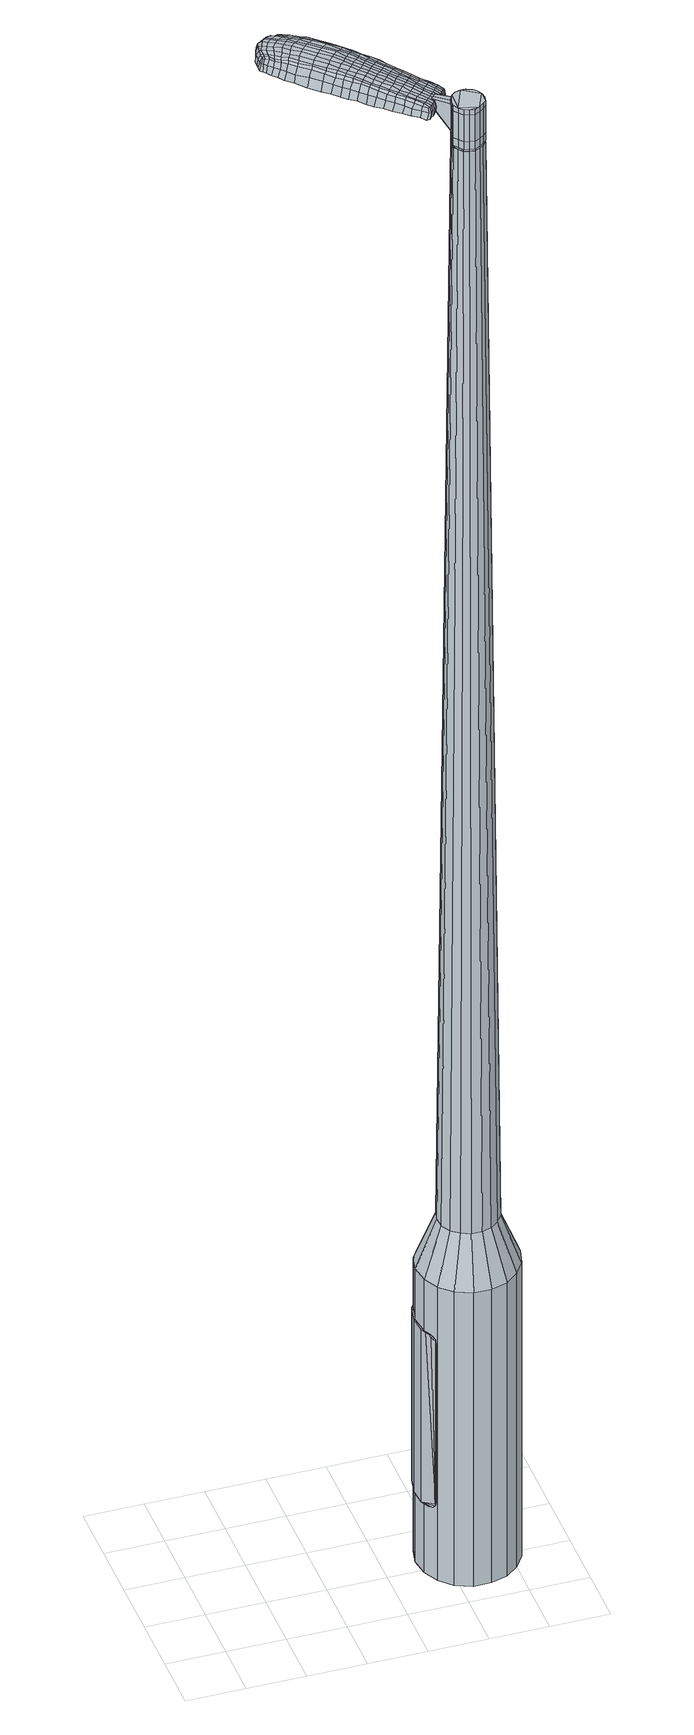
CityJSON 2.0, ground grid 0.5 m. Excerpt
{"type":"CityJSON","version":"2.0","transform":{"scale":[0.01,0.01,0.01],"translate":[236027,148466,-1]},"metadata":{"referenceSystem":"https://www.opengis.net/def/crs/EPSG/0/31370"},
"CityObjects":{
"object1":{"type":"GenericCityObject","attributes":{"cluster":165,"mean_distance_to_centroid":0.152,"new_centroid_x":236029.22,"new_centroid_y":148466.6,"mean_distance_to_camera":7.01,"H1":9.04,"H2":-6.42,"Z_final":111.4,"cluster2":-1,"proj_x":236034.6,"proj_y":148460.77,"id_line":62739,"bearing_l":47.26,"distance":7.93,"orientation":"left","G_obj":137.26},"geometry":[{"type":"MultiSurface","lod":"2","boundaries":[[[0,1,2,3]],[[1,4,5,2]],[[4,6,7,5]],[[6,8,9,7]],[[8,10,11,9]],[[10,12,13,11]],[[12,14,15,13]],[[14,16,17,15]],[[16,18,19,17]],[[18,20,21,19]],[[20,22,23,21]],[[22,24,25,23]],[[24,26,27,25]],[[26,28,29,27]],[[28,30,31,29]],[[30,32,33,31]],[[32,34,35,33]],[[34,0,3,35]],[[36,37,38,39]],[[38,40,41,42]],[[41,43,42]],[[42,44,45,46]],[[45,47,46]],[[46,48,49,50]],[[49,51,50]],[[42,46,50,38]],[[50,52,39,38]],[[53,36,39]],[[2,5,7,35]],[[7,9,11,15]],[[11,13,15]],[[15,17,19,23]],[[19,21,23]],[[23,25,27,31]],[[27,29,31]],[[15,23,31,7]],[[31,33,35,7]],[[3,2,35]],[[1,0,54,55]],[[0,34,56,54]],[[34,32,57,56]],[[32,30,58,57]],[[30,28,59,58]],[[28,26,60,59]],[[26,24,61,60]],[[24,22,62,61]],[[22,20,63,62]],[[20,18,64,63]],[[18,16,65,64]],[[16,14,66,65]],[[14,12,67,66]],[[12,10,68,67]],[[10,8,69,68]],[[8,6,70,69]],[[6,4,71,70]],[[4,1,55,71]],[[55,54,72,73]],[[54,56,74,72]],[[56,57,75,74]],[[57,58,76,75]],[[58,59,77,76]],[[59,60,78,77]],[[60,61,79,78]],[[61,62,80,79]],[[62,63,81,80]],[[63,64,82,81]],[[64,65,83,82]],[[65,66,84,83]],[[66,67,85,84]],[[67,68,86,85]],[[68,69,87,86]],[[69,70,88,87]],[[70,71,89,88]],[[71,55,73,89]],[[90,91,92,93]],[[74,94,91,90]],[[75,95,94,74]],[[96,97,95,75]],[[77,98,97,96]],[[99,100,98,77]],[[79,101,100,99]],[[102,103,101,79]],[[81,104,103,102]],[[82,105,104,81]],[[106,107,105,82]],[[108,109,107,106]],[[85,110,109,108]],[[111,112,110,85]],[[113,114,112,111]],[[115,116,114,113]],[[117,118,116,115]],[[93,92,118,117]],[[119,120,121,122]],[[123,119,122,124]],[[125,123,124,126]],[[127,125,126,128]],[[129,127,128,130]],[[131,129,130,132]],[[133,131,132,134]],[[135,133,134,136]],[[137,135,136,138]],[[139,137,138,140]],[[141,139,140,142]],[[143,141,142,144]],[[145,143,144,146]],[[147,145,146,148]],[[149,147,148,150]],[[151,149,150,152]],[[73,72,90,93]],[[72,74,90]],[[76,96,75]],[[76,77,96]],[[78,99,77]],[[78,79,99]],[[80,102,79]],[[80,81,102]],[[83,106,82]],[[83,84,108,106]],[[84,85,108]],[[86,111,85]],[[86,87,113,111]],[[87,88,115,113]],[[88,89,117,115]],[[89,73,93,117]],[[153,154,92,91]],[[154,155,118,92]],[[155,156,116,118]],[[156,157,114,116]],[[157,158,112,114]],[[158,110,112]],[[159,109,110]],[[159,160,107,109]],[[160,105,107]],[[161,103,104]],[[161,101,103]],[[162,100,101]],[[162,98,100]],[[163,97,98]],[[163,95,97]],[[153,91,94]],[[39,52,151,164]],[[154,153,165,152]],[[53,39,164,120]],[[153,94,121,165]],[[36,53,120,119]],[[94,95,122,121]],[[37,36,119,123]],[[95,163,124,122]],[[38,37,123,125]],[[163,98,126,124]],[[40,38,125,127]],[[98,162,128,126]],[[41,40,127,129]],[[162,101,130,128]],[[43,41,129,131]],[[101,161,132,130]],[[42,43,131,133]],[[161,104,134,132]],[[44,42,133,135]],[[104,105,136,134]],[[45,44,135,137]],[[105,160,138,136]],[[47,45,137,139]],[[160,159,140,138]],[[46,47,139,141]],[[159,110,142,140]],[[48,46,141,143]],[[110,158,144,142]],[[49,48,143,145]],[[158,157,146,144]],[[51,49,145,147]],[[157,156,148,146]],[[50,51,147,149]],[[156,155,150,148]],[[52,50,149,151]],[[155,154,152,150]],[[151,152,166,167]],[[152,165,168,166]],[[165,121,169,168]],[[121,120,170,169]],[[120,164,171,170]],[[164,151,167,171]],[[172,173,174,175]],[[176,172,175,177]],[[172,176,178,179]],[[173,172,179,180]],[[181,182,183,184]],[[185,181,184,186]],[[181,185,187,188]],[[182,181,188,189]],[[190,191,192,193]],[[194,190,193,195]],[[190,194,196,197]],[[191,190,197,198]],[[199,200,201,202]],[[203,199,202,204]],[[199,203,205,206]],[[200,199,206,207]],[[208,209,210,211]],[[212,208,211,213]],[[208,212,214,215]],[[209,208,215,216]],[[217,218,219,220]],[[221,217,220,222]],[[217,221,223,224]],[[218,217,224,225]],[[226,227,228,229]],[[218,226,229,219]],[[226,218,225,230]],[[227,226,230,231]],[[232,233,234,235]],[[227,232,235,228]],[[232,227,231,236]],[[233,232,236,237]],[[238,176,177,239]],[[233,238,239,234]],[[238,233,237,240]],[[176,238,240,178]],[[241,242,243,244]],[[245,241,244,246]],[[241,245,247,248]],[[242,241,248,249]],[[250,251,252,253]],[[242,250,253,243]],[[250,242,249,254]],[[251,250,254,255]],[[256,257,258,259]],[[251,256,259,252]],[[256,251,255,260]],[[257,256,260,261]],[[262,263,264,265]],[[257,262,265,258]],[[262,257,261,266]],[[263,262,266,267]],[[268,173,180,269]],[[263,268,269,264]],[[268,263,267,270]],[[173,268,270,174]],[[271,272,273,274]],[[275,271,274,276]],[[271,275,277,278]],[[272,271,278,279]],[[280,281,282,283]],[[272,280,283,273]],[[280,272,279,284]],[[281,280,284,285]],[[286,287,288,289]],[[281,286,289,282]],[[286,281,285,290]],[[287,286,290,291]],[[292,185,186,293]],[[287,292,293,288]],[[292,287,291,294]],[[185,292,294,187]],[[295,296,297,298]],[[299,295,298,300]],[[295,299,301,302]],[[296,295,302,303]],[[304,305,306,307]],[[296,304,307,297]],[[304,296,303,308]],[[305,304,308,309]],[[310,311,312,313]],[[305,310,313,306]],[[310,305,309,314]],[[311,310,314,315]],[[316,317,318,319]],[[311,316,319,312]],[[316,311,315,320]],[[317,316,320,321]],[[322,182,189,323]],[[317,322,323,318]],[[322,317,321,324]],[[182,322,324,183]],[[325,211,210,326]],[[327,325,326,328]],[[325,327,329,330]],[[211,325,330,213]],[[331,327,328,332]],[[333,331,332,334]],[[331,333,335,336]],[[327,331,336,329]],[[337,333,334,338]],[[339,337,338,340]],[[337,339,341,342]],[[333,337,342,335]],[[343,339,340,344]],[[345,343,344,346]],[[343,345,347,348]],[[339,343,348,341]],[[349,345,346,350]],[[200,349,350,201]],[[349,200,207,351]],[[345,349,351,347]],[[352,353,198,197]],[[354,352,197,196]],[[352,354,355,356]],[[353,352,356,357]],[[358,359,357,356]],[[360,358,356,355]],[[358,360,361,362]],[[359,358,362,363]],[[364,365,363,362]],[[366,364,362,361]],[[364,366,367,368]],[[365,364,368,369]],[[370,371,369,368]],[[372,370,368,367]],[[370,372,205,203]],[[371,370,203,204]],[[373,374,375,376]],[[275,373,376,277]],[[373,275,276,377]],[[374,373,377,378]],[[379,194,195,380]],[[374,379,380,375]],[[379,374,378,381]],[[194,379,381,196]],[[382,383,384,385]],[[221,382,385,223]],[[382,221,222,386]],[[383,382,386,387]],[[388,389,390,391]],[[383,388,391,384]],[[388,383,387,392]],[[389,388,392,393]],[[394,191,198,395]],[[389,394,395,390]],[[394,389,393,396]],[[191,394,396,192]],[[397,398,399,400]],[[179,397,400,180]],[[397,179,178,401]],[[398,397,401,402]],[[403,404,405,406]],[[398,403,406,399]],[[403,398,402,407]],[[404,403,407,408]],[[409,202,201,410]],[[404,409,410,405]],[[409,404,408,411]],[[202,409,411,204]],[[412,413,414,415]],[[184,412,415,186]],[[412,184,183,416]],[[413,412,416,417]],[[418,206,205,419]],[[413,418,419,414]],[[418,413,417,420]],[[206,418,420,207]],[[421,422,423,424]],[[299,421,424,301]],[[421,299,300,425]],[[422,421,425,426]],[[427,212,213,428]],[[422,427,428,423]],[[427,422,426,429]],[[212,427,429,214]],[[430,431,432,433]],[[245,430,433,247]],[[430,245,246,434]],[[431,430,434,435]],[[436,437,438,439]],[[431,436,439,432]],[[436,431,435,440]],[[437,436,440,441]],[[442,209,216,443]],[[437,442,443,438]],[[442,437,441,444]],[[209,442,444,210]],[[445,446,435,434]],[[244,445,434,246]],[[445,244,243,447]],[[446,445,447,448]],[[449,450,441,440]],[[446,449,440,435]],[[449,446,448,451]],[[450,449,451,452]],[[453,326,210,444]],[[450,453,444,441]],[[453,450,452,454]],[[326,453,454,328]],[[455,456,457,458]],[[302,455,458,303]],[[455,302,301,424]],[[456,455,424,423]],[[459,330,329,460]],[[456,459,460,457]],[[459,456,423,428]],[[330,459,428,213]],[[461,462,448,447]],[[253,461,447,243]],[[461,253,252,463]],[[462,461,463,464]],[[465,466,452,451]],[[462,465,451,448]],[[465,462,464,467]],[[466,465,467,468]],[[469,332,328,454]],[[466,469,454,452]],[[469,466,468,470]],[[332,469,470,334]],[[471,472,473,474]],[[308,471,474,309]],[[471,308,303,458]],[[472,471,458,457]],[[475,336,335,476]],[[472,475,476,473]],[[475,472,457,460]],[[336,475,460,329]],[[477,478,464,463]],[[259,477,463,252]],[[477,259,258,479]],[[478,477,479,480]],[[481,482,468,467]],[[478,481,467,464]],[[481,478,480,483]],[[482,481,483,484]],[[485,338,334,470]],[[482,485,470,468]],[[485,482,484,486]],[[338,485,486,340]],[[487,488,489,490]],[[314,487,490,315]],[[487,314,309,474]],[[488,487,474,473]],[[491,342,341,492]],[[488,491,492,489]],[[491,488,473,476]],[[342,491,476,335]],[[493,494,480,479]],[[265,493,479,258]],[[493,265,264,495]],[[494,493,495,496]],[[497,498,484,483]],[[494,497,483,480]],[[497,494,496,499]],[[498,497,499,500]],[[501,344,340,486]],[[498,501,486,484]],[[501,498,500,502]],[[344,501,502,346]],[[503,504,505,506]],[[320,503,506,321]],[[503,320,315,490]],[[504,503,490,489]],[[507,348,347,508]],[[504,507,508,505]],[[507,504,489,492]],[[348,507,492,341]],[[509,510,496,495]],[[269,509,495,264]],[[509,269,180,400]],[[510,509,400,399]],[[511,512,500,499]],[[510,511,499,496]],[[511,510,399,406]],[[512,511,406,405]],[[513,350,346,502]],[[512,513,502,500]],[[513,512,405,410]],[[350,513,410,201]],[[514,515,417,416]],[[324,514,416,183]],[[514,324,321,506]],[[515,514,506,505]],[[516,351,207,420]],[[515,516,420,417]],[[516,515,505,508]],[[351,516,508,347]],[[517,518,378,377]],[[274,517,377,276]],[[517,274,273,519]],[[518,517,519,520]],[[521,354,196,381]],[[518,521,381,378]],[[521,518,520,522]],[[354,521,522,355]],[[523,524,525,526]],[[224,523,526,225]],[[523,224,223,385]],[[524,523,385,384]],[[527,528,529,530]],[[524,527,530,525]],[[527,524,384,391]],[[528,527,391,390]],[[531,353,357,532]],[[528,531,532,529]],[[531,528,390,395]],[[353,531,395,198]],[[533,534,520,519]],[[283,533,519,273]],[[533,283,282,535]],[[534,533,535,536]],[[537,360,355,522]],[[534,537,522,520]],[[537,534,536,538]],[[360,537,538,361]],[[539,540,541,542]],[[230,539,542,231]],[[539,230,225,526]],[[540,539,526,525]],[[543,544,545,546]],[[540,543,546,541]],[[543,540,525,530]],[[544,543,530,529]],[[547,359,363,548]],[[544,547,548,545]],[[547,544,529,532]],[[359,547,532,357]],[[549,550,536,535]],[[289,549,535,282]],[[549,289,288,551]],[[550,549,551,552]],[[553,366,361,538]],[[550,553,538,536]],[[553,550,552,554]],[[366,553,554,367]],[[555,556,557,558]],[[236,555,558,237]],[[555,236,231,542]],[[556,555,542,541]],[[559,560,561,562]],[[556,559,562,557]],[[559,556,541,546]],[[560,559,546,545]],[[563,365,369,564]],[[560,563,564,561]],[[563,560,545,548]],[[365,563,548,363]],[[565,566,552,551]],[[293,565,551,288]],[[565,293,186,415]],[[566,565,415,414]],[[567,372,367,554]],[[566,567,554,552]],[[567,566,414,419]],[[372,567,419,205]],[[568,569,402,401]],[[240,568,401,178]],[[568,240,237,558]],[[569,568,558,557]],[[570,571,408,407]],[[569,570,407,402]],[[570,569,557,562]],[[571,570,562,561]],[[572,371,204,411]],[[571,572,411,408]],[[572,571,561,564]],[[371,572,564,369]],[[573,574,575,576]],[[576,575,577,578]],[[579,577,575,580]],[[580,575,574,581]],[[582,583,584,585]],[[585,584,586,587]],[[588,586,584,589]],[[589,584,583,590]],[[591,592,593,594]],[[594,593,595,596]],[[597,595,593,598]],[[598,593,592,599]],[[600,601,602,603]],[[603,602,604,605]],[[606,604,602,607]],[[607,602,601,608]],[[609,610,611,612]],[[612,611,613,614]],[[615,613,611,616]],[[616,611,610,617]],[[618,619,620,621]],[[621,620,622,623]],[[624,622,620,625]],[[625,620,619,626]],[[627,628,629,630]],[[630,629,619,618]],[[626,619,629,631]],[[631,629,628,632]],[[633,634,635,636]],[[636,635,628,627]],[[632,628,635,637]],[[637,635,634,638]],[[578,577,639,640]],[[640,639,634,633]],[[638,634,639,641]],[[641,639,577,579]],[[642,643,644,645]],[[645,644,646,647]],[[648,646,644,649]],[[649,644,643,650]],[[651,652,653,654]],[[654,653,643,642]],[[650,643,653,655]],[[655,653,652,656]],[[657,658,659,660]],[[660,659,652,651]],[[656,652,659,661]],[[661,659,658,662]],[[663,664,665,666]],[[666,665,658,657]],[[662,658,665,667]],[[667,665,664,668]],[[581,574,669,670]],[[670,669,664,663]],[[668,664,669,671]],[[671,669,574,573]],[[672,673,674,675]],[[675,674,676,677]],[[678,676,674,679]],[[679,674,673,680]],[[681,682,683,684]],[[684,683,673,672]],[[680,673,683,685]],[[685,683,682,686]],[[687,688,689,690]],[[690,689,682,681]],[[686,682,689,691]],[[691,689,688,692]],[[587,586,693,694]],[[694,693,688,687]],[[692,688,693,695]],[[695,693,586,588]],[[696,697,698,699]],[[699,698,700,701]],[[702,700,698,703]],[[703,698,697,704]],[[705,706,707,708]],[[708,707,697,696]],[[704,697,707,709]],[[709,707,706,710]],[[711,712,713,714]],[[714,713,706,705]],[[710,706,713,715]],[[715,713,712,716]],[[717,718,719,720]],[[720,719,712,711]],[[716,712,719,721]],[[721,719,718,722]],[[590,583,723,724]],[[724,723,718,717]],[[722,718,723,725]],[[725,723,583,582]],[[609,612,726,727]],[[727,726,728,729]],[[730,728,726,731]],[[731,726,612,614]],[[729,728,732,733]],[[733,732,734,735]],[[736,734,732,737]],[[737,732,728,730]],[[735,734,738,739]],[[739,738,740,741]],[[742,740,738,743]],[[743,738,734,736]],[[741,740,744,745]],[[745,744,746,747]],[[748,746,744,749]],[[749,744,740,742]],[[747,746,750,751]],[[751,750,601,600]],[[608,601,750,752]],[[752,750,746,748]],[[599,753,754,598]],[[598,754,755,597]],[[756,755,754,757]],[[757,754,753,758]],[[758,759,760,757]],[[757,760,761,756]],[[762,761,760,763]],[[763,760,759,764]],[[764,765,766,763]],[[763,766,767,762]],[[768,767,766,769]],[[769,766,765,770]],[[770,771,772,769]],[[769,772,773,768]],[[606,773,772,604]],[[604,772,771,605]],[[774,775,776,777]],[[777,776,676,678]],[[677,676,776,778]],[[778,776,775,779]],[[596,595,780,781]],[[781,780,775,774]],[[779,775,780,782]],[[782,780,595,597]],[[783,784,785,786]],[[786,785,622,624]],[[623,622,785,787]],[[787,785,784,788]],[[789,790,791,792]],[[792,791,784,783]],[[788,784,791,793]],[[793,791,790,794]],[[599,592,795,796]],[[796,795,790,789]],[[794,790,795,797]],[[797,795,592,591]],[[798,799,800,801]],[[801,800,580,581]],[[579,580,800,802]],[[802,800,799,803]],[[804,805,806,807]],[[807,806,799,798]],[[803,799,806,808]],[[808,806,805,809]],[[600,603,810,811]],[[811,810,805,804]],[[809,805,810,812]],[[812,810,603,605]],[[813,814,815,816]],[[816,815,585,587]],[[582,585,815,817]],[[817,815,814,818]],[[606,607,819,820]],[[820,819,814,813]],[[818,814,819,821]],[[821,819,607,608]],[[822,823,824,825]],[[825,824,700,702]],[[701,700,824,826]],[[826,824,823,827]],[[614,613,828,829]],[[829,828,823,822]],[[827,823,828,830]],[[830,828,613,615]],[[831,832,833,834]],[[834,833,646,648]],[[647,646,833,835]],[[835,833,832,836]],[[837,838,839,840]],[[840,839,832,831]],[[836,832,839,841]],[[841,839,838,842]],[[617,610,843,844]],[[844,843,838,837]],[[842,838,843,845]],[[845,843,610,609]],[[836,846,847,835]],[[835,847,645,647]],[[642,645,847,848]],[[848,847,846,849]],[[842,850,851,841]],[[841,851,846,836]],[[849,846,851,852]],[[852,851,850,853]],[[609,727,854,845]],[[845,854,850,842]],[[853,850,854,855]],[[855,854,727,729]],[[856,857,858,859]],[[859,858,703,704]],[[702,703,858,825]],[[825,858,857,822]],[[730,731,860,861]],[[861,860,857,856]],[[822,857,860,829]],[[829,860,731,614]],[[849,862,863,848]],[[848,863,654,642]],[[651,654,863,864]],[[864,863,862,865]],[[853,866,867,852]],[[852,867,862,849]],[[865,862,867,868]],[[868,867,866,869]],[[729,733,870,855]],[[855,870,866,853]],[[869,866,870,871]],[[871,870,733,735]],[[872,873,874,875]],[[875,874,709,710]],[[704,709,874,859]],[[859,874,873,856]],[[736,737,876,877]],[[877,876,873,872]],[[856,873,876,861]],[[861,876,737,730]],[[865,878,879,864]],[[864,879,660,651]],[[657,660,879,880]],[[880,879,878,881]],[[869,882,883,868]],[[868,883,878,865]],[[881,878,883,884]],[[884,883,882,885]],[[735,739,886,871]],[[871,886,882,869]],[[885,882,886,887]],[[887,886,739,741]],[[888,889,890,891]],[[891,890,715,716]],[[710,715,890,875]],[[875,890,889,872]],[[742,743,892,893]],[[893,892,889,888]],[[872,889,892,877]],[[877,892,743,736]],[[881,894,895,880]],[[880,895,666,657]],[[663,666,895,896]],[[896,895,894,897]],[[885,898,899,884]],[[884,899,894,881]],[[897,894,899,900]],[[900,899,898,901]],[[741,745,902,887]],[[887,902,898,885]],[[901,898,902,903]],[[903,902,745,747]],[[904,905,906,907]],[[907,906,721,722]],[[716,721,906,891]],[[891,906,905,888]],[[748,749,908,909]],[[909,908,905,904]],[[888,905,908,893]],[[893,908,749,742]],[[897,910,911,896]],[[896,911,670,663]],[[581,670,911,801]],[[801,911,910,798]],[[901,912,913,900]],[[900,913,910,897]],[[798,910,913,807]],[[807,913,912,804]],[[747,751,914,903]],[[903,914,912,901]],[[804,912,914,811]],[[811,914,751,600]],[[818,915,916,817]],[[817,916,725,582]],[[722,725,916,907]],[[907,916,915,904]],[[608,752,917,821]],[[821,917,915,818]],[[904,915,917,909]],[[909,917,752,748]],[[779,918,919,778]],[[778,919,675,677]],[[672,675,919,920]],[[920,919,918,921]],[[597,755,922,782]],[[782,922,918,779]],[[921,918,922,923]],[[923,922,755,756]],[[924,925,926,927]],[[927,926,625,626]],[[624,625,926,786]],[[786,926,925,783]],[[928,929,930,931]],[[931,930,925,924]],[[783,925,930,792]],[[792,930,929,789]],[[758,753,932,933]],[[933,932,929,928]],[[789,929,932,796]],[[796,932,753,599]],[[921,934,935,920]],[[920,935,684,672]],[[681,684,935,936]],[[936,935,934,937]],[[756,761,938,923]],[[923,938,934,921]],[[937,934,938,939]],[[939,938,761,762]],[[940,941,942,943]],[[943,942,631,632]],[[626,631,942,927]],[[927,942,941,924]],[[944,945,946,947]],[[947,946,941,940]],[[924,941,946,931]],[[931,946,945,928]],[[764,759,948,949]],[[949,948,945,944]],[[928,945,948,933]],[[933,948,759,758]],[[937,950,951,936]],[[936,951,690,681]],[[687,690,951,952]],[[952,951,950,953]],[[762,767,954,939]],[[939,954,950,937]],[[953,950,954,955]],[[955,954,767,768]],[[956,957,958,959]],[[959,958,637,638]],[[632,637,958,943]],[[943,958,957,940]],[[960,961,962,963]],[[963,962,957,956]],[[940,957,962,947]],[[947,962,961,944]],[[770,765,964,965]],[[965,964,961,960]],[[944,961,964,949]],[[949,964,765,764]],[[953,966,967,952]],[[952,967,694,687]],[[587,694,967,816]],[[816,967,966,813]],[[768,773,968,955]],[[955,968,966,953]],[[813,966,968,820]],[[820,968,773,606]],[[803,969,970,802]],[[802,970,641,579]],[[638,641,970,959]],[[959,970,969,956]],[[809,971,972,808]],[[808,972,969,803]],[[956,969,972,963]],[[963,972,971,960]],[[605,771,973,812]],[[812,973,971,809]],[[960,971,973,965]],[[965,973,771,770]],[[573,576,175,174]],[[576,578,177,175]],[[588,589,188,187]],[[589,590,189,188]],[[591,594,193,192]],[[594,596,195,193]],[[615,616,215,214]],[[616,617,216,215]],[[618,621,220,219]],[[621,623,222,220]],[[627,630,229,228]],[[630,618,219,229]],[[633,636,235,234]],[[636,627,228,235]],[[578,640,239,177]],[[640,633,234,239]],[[648,649,248,247]],[[649,650,249,248]],[[650,655,254,249]],[[655,656,255,254]],[[656,661,260,255]],[[661,662,261,260]],[[662,667,266,261]],[[667,668,267,266]],[[668,671,270,267]],[[671,573,174,270]],[[678,679,278,277]],[[679,680,279,278]],[[680,685,284,279]],[[685,686,285,284]],[[686,691,290,285]],[[691,692,291,290]],[[692,695,294,291]],[[695,588,187,294]],[[696,699,298,297]],[[699,701,300,298]],[[705,708,307,306]],[[708,696,297,307]],[[711,714,313,312]],[[714,705,306,313]],[[717,720,319,318]],[[720,711,312,319]],[[590,724,323,189]],[[724,717,318,323]],[[774,777,376,375]],[[777,678,277,376]],[[596,781,380,195]],[[781,774,375,380]],[[623,787,386,222]],[[787,788,387,386]],[[788,793,392,387]],[[793,794,393,392]],[[794,797,396,393]],[[797,591,192,396]],[[701,826,425,300]],[[826,827,426,425]],[[827,830,429,426]],[[830,615,214,429]],[[831,834,433,432]],[[834,648,247,433]],[[837,840,439,438]],[[840,831,432,439]],[[617,844,443,216]],[[844,837,438,443]],[[974,975,976,977]],[[978,979,977,976]],[[980,981,982,983]],[[984,985,986,987]],[[975,988,989,976]],[[990,978,976,989]],[[991,980,983,992]],[[993,994,985,984]],[[988,995,996,989]],[[996,997,990,989]],[[998,991,992,999]],[[1000,994,993,1001]],[[995,1002,1003,996]],[[1003,1004,997,996]],[[1005,998,999,1006]],[[1007,1000,1001,1008]],[[1009,1010,1011,1012]],[[1013,1014,1010,1009]],[[1013,1015,1016,1014]],[[1015,1017,1018,1016]],[[1019,1020,1021,1022]],[[1023,1024,1020,1019]],[[1025,1026,1024,1023]],[[1027,1028,1026,1025]],[[1022,1011,1010,1019]],[[1019,1010,1014,1023]],[[1014,1016,1025,1023]],[[1016,1018,1027,1025]],[[983,982,979,978]],[[992,983,978,990]],[[997,999,992,990]],[[1004,1006,999,997]],[[984,987,981,980]],[[993,984,980,991]],[[1001,993,991,998]],[[1008,1001,998,1005]],[[985,1009,1012,986]],[[994,1013,1009,985]],[[1015,1013,994,1000]],[[1017,1015,1000,1007]],[[1029,1030,1031,1032]],[[1031,1033,1034,1035]],[[1031,1035,1036,1037]],[[1031,1037,1032]],[[1038,1029,1032,1039]],[[1040,1039,1032,1041]],[[1042,1041,1032]],[[1043,1031,1030,1044]],[[1045,1043,1044,1046]],[[1047,1045,1046,1048]],[[1049,1047,1048,1050]],[[1051,1049,1050,1052]],[[1052,1053,1054,1055]],[[1052,1055,1056,1057]],[[1052,1057,1058,1059]],[[1058,1060,1061,1062]],[[1058,1062,1063,1064]],[[1058,1064,1059]],[[1052,1059,1051]],[[1065,1066,1030,1029]],[[1067,1068,1033,1031]],[[1069,1070,1042,1032]],[[1066,1071,1044,1030]],[[1072,1067,1031,1043]],[[1071,1073,1046,1044]],[[1074,1072,1043,1045]],[[1073,1075,1048,1046]],[[1076,1074,1045,1047]],[[1075,1077,1050,1048]],[[1078,1076,1047,1049]],[[1077,1079,1052,1050]],[[1080,1078,1049,1051]],[[1079,1081,1053,1052]],[[1082,1083,1060,1058]],[[1084,1080,1051,1059]],[[1054,1053,1081,1085]],[[1055,1054,1085,1086]],[[1056,1055,1086,1087]],[[1057,1056,1087,1088]],[[1058,1057,1088,1082]],[[1089,1065,1029,1038]],[[1090,1089,1038,1039]],[[1091,1090,1039,1040]],[[1092,1091,1040,1041]],[[1070,1092,1041,1042]],[[1034,1033,1068,1093]],[[1061,1060,1083,1094]],[[1035,1034,1093,1095]],[[1036,1035,1095,1096]],[[1037,1036,1096,1097]],[[1032,1037,1097,1069]],[[1062,1061,1094,1098]],[[1063,1062,1098,1099]],[[1064,1063,1099,1100]],[[1059,1064,1100,1084]]]}]}
},
"vertices":[
[188,88,384],[200,97,384],[200,97,96],[188,88,96],[214,102,384],[214,102,96],[229,101,384],[229,101,96],[242,95,384],[242,95,96],[253,85,384],[253,85,96],[260,72,384],[260,72,96],[262,58,384],[262,58,96],[258,43,384],[258,43,96],[250,31,384],[250,31,96],[239,22,384],[239,22,96],[225,18,384],[225,18,96],[210,18,384],[210,18,96],[196,24,384],[196,24,96],[186,34,384],[186,34,96],[179,47,384],[179,47,96],[177,62,384],[177,62,96],[180,76,384],[180,76,96],[206,60,1524],[206,56,1524],[209,52,1524],[209,69,1524],[212,48,1524],[216,47,1524],[225,48,1524],[221,46,1524],[229,51,1524],[232,54,1524],[232,64,1524],[233,59,1524],[230,68,1524],[227,71,1524],[218,73,1524],[222,73,1524],[213,72,1524],[207,65,1524],[201,77,429],[208,82,429],[196,69,429],[194,61,429],[195,52,429],[199,44,429],[206,39,429],[214,35,429],[223,35,429],[231,37,429],[238,43,429],[243,50,429],[244,58,429],[243,67,429],[239,75,429],[233,81,429],[225,84,429],[216,85,429],[209,69,1483],[213,72,1483],[207,65,1483],[206,60,1483],[206,56,1483],[209,52,1483],[212,48,1483],[216,47,1483],[221,46,1483],[225,48,1483],[229,51,1483],[232,54,1483],[233,59,1483],[232,64,1483],[230,68,1483],[227,71,1483],[222,73,1483],[218,73,1483],[210,68,1483],[210,68,1485],[213,71,1485],[213,71,1483],[207,65,1485],[206,60,1485],[207,56,1483],[207,56,1485],[209,52,1485],[212,49,1483],[212,49,1485],[216,47,1485],[221,47,1483],[221,47,1485],[225,48,1485],[229,51,1485],[231,55,1483],[231,55,1485],[232,59,1483],[232,59,1485],[232,64,1485],[230,67,1483],[230,67,1485],[226,71,1483],[226,71,1485],[222,72,1483],[222,72,1485],[218,72,1483],[218,72,1485],[206,60,1519],[207,65,1519],[207,65,1493],[206,60,1493],[206,56,1519],[206,56,1493],[209,52,1519],[209,52,1493],[212,48,1519],[212,48,1493],[216,47,1519],[216,47,1493],[221,46,1519],[221,46,1493],[225,48,1519],[225,48,1493],[229,51,1519],[229,51,1493],[232,54,1519],[232,54,1493],[233,59,1519],[233,59,1493],[232,64,1519],[232,64,1493],[230,68,1519],[230,68,1493],[227,71,1519],[227,71,1493],[222,73,1519],[222,73,1493],[218,73,1519],[218,73,1493],[213,72,1519],[213,72,1493],[209,69,1485],[213,72,1485],[218,73,1485],[222,73,1485],[227,71,1485],[230,68,1485],[233,59,1485],[232,54,1485],[221,46,1485],[212,48,1485],[206,56,1485],[209,69,1519],[209,69,1493],[198,84,1513],[198,84,1518],[196,81,1513],[194,79,1513],[194,79,1518],[196,81,1518],[155,146,1519],[160,141,1518],[160,143,1509],[155,148,1510],[148,152,1519],[149,154,1510],[148,150,1526],[154,144,1525],[159,139,1525],[128,118,1519],[134,113,1518],[135,114,1525],[130,118,1525],[122,124,1519],[123,124,1526],[120,123,1510],[126,118,1510],[132,113,1509],[86,181,1519],[89,183,1519],[88,184,1513],[86,181,1513],[84,177,1519],[84,177,1513],[86,176,1524],[87,180,1524],[90,182,1524],[141,130,1530],[146,125,1529],[148,128,1529],[143,133,1530],[134,137,1531],[136,139,1531],[131,134,1530],[138,128,1530],[144,123,1529],[200,76,1512],[202,78,1512],[201,79,1517],[199,77,1517],[198,74,1512],[197,75,1517],[197,74,1506],[199,76,1506],[201,78,1506],[110,185,1519],[113,183,1519],[113,185,1512],[110,187,1512],[108,186,1518],[108,188,1512],[108,185,1522],[109,184,1523],[112,182,1524],[117,181,1519],[121,177,1519],[121,179,1512],[117,182,1512],[116,179,1524],[121,176,1525],[126,173,1519],[132,168,1519],[132,170,1511],[126,175,1511],[125,172,1526],[131,166,1526],[140,160,1519],[140,162,1510],[140,159,1526],[206,93,1513],[201,98,1513],[200,97,1518],[206,92,1517],[210,89,1512],[208,89,1516],[210,90,1506],[206,94,1507],[201,100,1507],[195,104,1514],[190,109,1515],[190,108,1520],[195,102,1519],[196,105,1507],[190,111,1507],[185,115,1515],[180,120,1516],[180,118,1522],[185,113,1521],[185,117,1508],[180,122,1508],[175,125,1517],[170,131,1517],[169,129,1524],[174,124,1523],[175,127,1508],[170,133,1509],[165,136,1518],[164,134,1524],[165,138,1509],[85,160,1519],[87,157,1519],[89,158,1524],[86,160,1523],[84,162,1518],[85,162,1522],[82,161,1512],[84,159,1512],[86,157,1512],[91,153,1519],[95,149,1519],[96,150,1525],[92,154,1524],[89,153,1512],[93,149,1512],[99,145,1519],[104,139,1519],[106,140,1526],[100,145,1526],[97,145,1511],[103,139,1511],[113,132,1519],[115,132,1526],[111,131,1510],[185,71,1513],[179,76,1513],[178,75,1507],[184,71,1507],[190,68,1512],[188,67,1506],[190,69,1516],[186,71,1517],[181,76,1518],[174,80,1514],[168,85,1515],[166,85,1507],[172,80,1507],[175,81,1519],[169,86,1520],[162,90,1515],[156,95,1516],[154,94,1508],[160,90,1508],[163,90,1521],[158,95,1522],[150,99,1517],[145,104,1517],[143,104,1509],[149,99,1508],[152,100,1523],[147,105,1524],[139,109,1518],[137,108,1509],[141,109,1524],[195,80,1519],[197,82,1519],[190,85,1520],[192,87,1520],[188,83,1520],[193,78,1519],[184,90,1522],[186,92,1522],[179,95,1523],[181,97,1523],[177,93,1523],[182,88,1521],[173,100,1524],[175,103,1524],[168,106,1525],[170,108,1525],[166,103,1525],[171,98,1524],[162,111,1526],[165,113,1526],[157,116,1527],[159,118,1527],[155,113,1527],[160,108,1526],[152,120,1528],[154,123,1528],[149,118,1528],[90,178,1527],[92,180,1527],[88,174,1526],[91,171,1527],[93,174,1528],[96,177,1528],[98,170,1529],[100,173,1529],[95,167,1528],[101,162,1530],[103,165,1530],[106,168,1530],[108,160,1531],[111,163,1531],[106,157,1530],[113,151,1531],[115,154,1531],[118,157,1531],[125,145,1531],[127,148,1531],[122,142,1531],[83,164,1518],[83,167,1519],[82,167,1513],[82,164,1513],[85,163,1523],[84,166,1523],[83,172,1519],[82,172,1513],[85,171,1524],[106,187,1518],[103,188,1518],[104,186,1523],[106,186,1523],[106,189,1513],[103,189,1513],[99,187,1519],[95,187,1519],[96,186,1524],[100,186,1523],[99,188,1513],[95,188,1513],[92,185,1519],[93,184,1524],[91,186,1513],[153,143,1528],[152,142,1528],[157,137,1528],[158,138,1527],[147,149,1528],[146,148,1529],[150,140,1529],[148,138,1530],[153,132,1529],[155,135,1528],[144,146,1529],[141,144,1530],[145,135,1530],[151,130,1529],[139,142,1531],[131,119,1528],[133,121,1529],[126,127,1529],[125,125,1528],[137,115,1527],[138,117,1528],[135,124,1529],[129,130,1530],[141,120,1528],[192,67,1512],[193,69,1512],[193,70,1517],[191,68,1517],[191,67,1506],[192,69,1506],[196,71,1512],[195,72,1517],[195,71,1506],[210,87,1512],[209,85,1512],[209,86,1506],[210,88,1506],[209,87,1517],[208,86,1517],[207,84,1512],[206,82,1512],[205,83,1506],[207,85,1506],[206,84,1517],[205,82,1517],[204,80,1512],[203,81,1506],[203,80,1517],[205,91,1519],[204,89,1519],[200,96,1520],[199,95,1520],[202,88,1519],[201,86,1519],[197,93,1520],[195,91,1520],[199,84,1519],[193,89,1520],[187,72,1519],[189,73,1519],[183,78,1520],[182,77,1520],[191,76,1519],[185,81,1520],[194,101,1521],[193,100,1521],[189,107,1522],[188,105,1522],[192,98,1521],[190,96,1521],[186,104,1522],[185,102,1523],[188,94,1522],[183,99,1523],[176,82,1521],[177,83,1521],[172,88,1522],[170,86,1522],[180,86,1521],[174,90,1522],[184,112,1523],[183,111,1523],[179,117,1524],[178,116,1524],[181,109,1523],[179,107,1524],[176,114,1525],[174,112,1525],[177,105,1524],[172,110,1525],[165,91,1523],[166,93,1523],[160,98,1524],[159,96,1524],[169,95,1524],[163,100,1525],[174,122,1525],[172,121,1525],[169,128,1526],[167,126,1526],[171,119,1526],[169,117,1526],[165,124,1527],[163,122,1527],[167,115,1526],[161,120,1527],[153,101,1525],[155,102,1525],[149,107,1526],[148,105,1526],[157,105,1526],[152,110,1527],[163,133,1527],[162,131,1527],[160,130,1527],[158,127,1528],[156,125,1528],[142,110,1527],[144,112,1527],[146,115,1528],[86,162,1525],[86,165,1525],[89,159,1526],[89,162,1526],[86,169,1526],[89,166,1527],[108,184,1525],[105,185,1525],[108,182,1526],[111,182,1525],[102,184,1525],[99,184,1526],[102,181,1527],[105,182,1526],[95,182,1526],[98,179,1527],[92,155,1526],[93,158,1527],[96,151,1527],[97,153,1528],[94,162,1528],[99,157,1529],[115,179,1526],[113,179,1527],[117,175,1528],[119,175,1527],[110,178,1527],[106,177,1528],[111,172,1529],[115,174,1528],[103,175,1528],[108,170,1530],[101,147,1528],[102,149,1529],[107,141,1528],[108,143,1529],[104,153,1529],[110,147,1530],[124,171,1528],[122,170,1528],[128,165,1529],[130,166,1528],[120,169,1529],[117,167,1530],[123,161,1530],[126,163,1530],[114,165,1530],[120,159,1531],[116,133,1529],[117,135,1529],[119,139,1530],[139,157,1528],[137,156,1529],[135,155,1530],[132,153,1530],[130,150,1531],[158,142,1509],[158,140,1518],[153,145,1518],[153,147,1509],[147,151,1519],[147,153,1510],[147,149,1525],[153,143,1525],[158,138,1525],[137,115,1525],[135,115,1518],[130,120,1518],[131,120,1525],[123,125,1519],[125,126,1525],[121,125,1510],[128,119,1509],[133,115,1509],[90,182,1513],[90,182,1519],[88,179,1519],[87,180,1513],[86,176,1519],[86,177,1513],[87,175,1524],[89,178,1524],[91,181,1524],[148,128,1528],[146,126,1528],[141,131,1529],[143,133,1529],[134,137,1529],[136,139,1529],[132,134,1529],[138,128,1529],[144,123,1528],[200,80,1516],[200,79,1512],[199,77,1512],[198,78,1516],[196,75,1512],[196,76,1516],[196,76,1506],[198,78,1506],[200,80,1506],[112,183,1512],[112,182,1519],[109,184,1518],[109,185,1512],[107,185,1518],[108,186,1512],[107,184,1522],[109,182,1523],[111,181,1523],[120,177,1512],[120,175,1519],[116,179,1519],[116,181,1512],[115,178,1524],[120,174,1525],[130,168,1511],[130,167,1519],[124,172,1519],[125,174,1511],[124,170,1525],[130,165,1526],[139,159,1519],[139,161,1510],[138,157,1526],[199,96,1518],[199,97,1513],[204,92,1513],[204,91,1517],[208,88,1512],[207,88,1515],[208,89,1506],[204,93,1506],[199,99,1507],[188,107,1520],[189,108,1514],[194,103,1514],[194,101,1519],[194,104,1507],[189,110,1507],[178,117,1522],[178,119,1516],[184,113,1515],[183,112,1521],[184,115,1508],[179,121,1508],[168,128,1523],[168,129,1517],[173,124,1516],[173,123,1522],[173,126,1508],[168,131,1508],[163,135,1517],[163,133,1524],[163,137,1509],[90,159,1523],[89,158,1519],[87,161,1518],[88,161,1523],[86,162,1518],[87,163,1522],[84,162,1512],[85,160,1512],[87,158,1512],[97,151,1525],[96,150,1519],[92,155,1519],[93,155,1524],[91,154,1512],[94,150,1512],[107,141,1526],[106,141,1519],[100,146,1519],[102,147,1525],[98,146,1511],[104,141,1511],[114,133,1519],[116,133,1526],[112,133,1510],[179,77,1507],[181,77,1513],[186,72,1513],[185,72,1506],[190,69,1512],[189,69,1506],[190,71,1515],[187,73,1517],[182,78,1518],[167,87,1507],[169,87,1514],[175,82,1514],[173,82,1507],[176,82,1519],[170,87,1520],[156,96,1508],[157,96,1516],[163,92,1515],[161,91,1508],[165,92,1521],[159,97,1522],[144,105,1508],[146,106,1517],[152,101,1516],[150,101,1508],[153,101,1522],[148,106,1523],[140,110,1517],[138,110,1509],[142,111,1524],[195,81,1518],[196,83,1518],[189,86,1519],[191,88,1519],[187,84,1519],[193,79,1518],[184,91,1520],[186,93,1520],[178,96,1521],[180,98,1521],[176,94,1521],[182,89,1520],[173,101,1523],[175,103,1523],[168,106,1524],[169,108,1524],[165,104,1524],[171,99,1523],[162,111,1525],[164,113,1525],[157,116,1526],[159,118,1526],[154,114,1526],[160,109,1525],[151,121,1527],[153,123,1527],[149,118,1527],[93,179,1526],[91,177,1526],[89,174,1525],[92,171,1526],[94,174,1526],[96,176,1526],[101,172,1528],[98,170,1528],[96,167,1527],[101,162,1528],[103,165,1529],[106,167,1529],[111,163,1530],[109,160,1530],[106,157,1529],[113,151,1530],[115,154,1530],[118,157,1530],[127,148,1530],[125,145,1530],[122,143,1530],[84,167,1513],[85,167,1518],[85,164,1518],[84,164,1512],[87,164,1523],[86,166,1523],[85,171,1519],[84,172,1513],[87,171,1523],[104,184,1523],[103,185,1518],[106,185,1518],[106,184,1523],[106,187,1512],[103,187,1512],[97,184,1523],[96,185,1519],[100,185,1519],[100,184,1523],[100,186,1513],[96,186,1513],[93,184,1519],[94,183,1524],[93,184,1513],[156,136,1527],[151,141,1527],[152,142,1527],[157,137,1526],[146,148,1527],[145,148,1528],[152,132,1528],[147,138,1528],[149,140,1528],[154,135,1527],[143,146,1528],[141,144,1529],[145,135,1529],[150,130,1528],[138,141,1529],[126,128,1528],[133,122,1527],[132,121,1527],[125,126,1527],[137,116,1526],[138,117,1527],[135,125,1528],[129,131,1528],[141,120,1527],[191,71,1516],[192,70,1512],[191,69,1512],[191,70,1516],[190,69,1506],[191,70,1506],[194,72,1512],[194,73,1516],[193,73,1506],[207,88,1506],[207,87,1512],[208,87,1512],[208,88,1506],[207,87,1516],[206,87,1516],[204,84,1506],[204,83,1512],[206,85,1512],[206,86,1506],[205,85,1516],[203,84,1516],[202,81,1512],[202,82,1506],[201,82,1516],[203,90,1518],[204,90,1518],[199,96,1519],[198,95,1519],[200,87,1518],[202,88,1518],[197,93,1519],[195,91,1519],[198,85,1518],[193,90,1519],[183,79,1519],[188,74,1518],[188,73,1518],[182,78,1519],[190,76,1518],[185,81,1519],[193,100,1520],[193,101,1520],[188,106,1521],[187,106,1521],[189,97,1520],[191,99,1520],[186,104,1521],[184,102,1521],[188,95,1520],[182,100,1521],[172,88,1521],[177,84,1520],[176,83,1520],[171,88,1521],[179,86,1520],[174,91,1521],[182,111,1522],[183,111,1522],[178,117,1523],[177,116,1523],[179,107,1522],[181,109,1522],[175,114,1523],[173,112,1524],[177,105,1523],[171,110,1524],[160,98,1523],[166,93,1522],[165,92,1522],[159,97,1523],[168,96,1522],[163,101,1523],[172,121,1524],[172,122,1524],[167,127,1525],[167,126,1525],[168,117,1525],[170,119,1524],[165,124,1525],[163,122,1526],[166,115,1525],[161,120,1526],[149,108,1525],[155,103,1524],[154,102,1524],[148,107,1525],[157,106,1524],[152,110,1525],[161,131,1526],[162,132,1526],[157,127,1527],[160,130,1526],[155,125,1527],[144,112,1526],[143,111,1526],[146,115,1526],[88,165,1524],[88,162,1524],[90,160,1525],[90,162,1525],[88,169,1525],[90,166,1525],[108,181,1525],[105,183,1524],[107,183,1524],[110,181,1525],[102,180,1526],[99,182,1525],[102,183,1524],[105,181,1525],[96,181,1525],[99,179,1526],[94,158,1526],[94,156,1526],[98,152,1526],[98,154,1527],[95,162,1526],[99,158,1527],[117,174,1527],[112,178,1526],[114,177,1526],[119,174,1526],[111,171,1528],[106,176,1527],[109,177,1526],[114,173,1527],[103,174,1527],[109,170,1528],[103,149,1527],[102,148,1527],[108,142,1527],[109,144,1528],[104,153,1528],[110,147,1529],[128,164,1528],[122,169,1527],[123,170,1527],[129,164,1527],[123,161,1529],[116,167,1529],[119,168,1528],[125,163,1528],[114,165,1529],[120,159,1530],[117,136,1528],[117,134,1528],[120,139,1529],[136,156,1528],[138,156,1528],[132,152,1529],[134,154,1529],[129,150,1530],[208,89,1508],[204,84,1508],[180,107,1509],[186,113,1509],[165,122,1510],[171,128,1510],[136,149,1512],[143,156,1512],[156,144,1511],[150,137,1511],[123,162,1513],[113,170,1514],[119,177,1514],[130,168,1513],[199,79,1508],[175,101,1509],[159,116,1510],[130,143,1512],[143,130,1511],[117,155,1513],[107,164,1514],[194,74,1508],[170,95,1509],[153,109,1510],[124,136,1512],[137,123,1511],[101,157,1514],[111,148,1513],[190,69,1508],[164,89,1509],[148,103,1510],[117,129,1512],[131,117,1511],[95,151,1514],[104,141,1513],[103,179,1514],[98,181,1514],[103,187,1514],[109,185,1514],[97,173,1514],[94,176,1514],[91,167,1514],[89,171,1514],[86,161,1514],[84,166,1514],[93,183,1515],[89,182,1515],[89,183,1515],[96,186,1515],[90,179,1515],[88,182,1515],[87,176,1515],[87,181,1515],[84,173,1515],[86,180,1515],[179,44,334],[177,48,334],[177,48,165],[184,35,171],[179,44,165],[181,41,165],[182,38,166],[183,36,167],[184,35,169],[181,41,334],[182,38,333],[183,36,332],[184,35,331],[184,35,328],[176,62,165],[176,62,334],[179,77,165],[179,77,334],[187,89,165],[187,89,334],[199,99,165],[199,99,334],[213,103,165],[213,103,334],[218,103,334],[221,103,334],[224,103,333],[226,103,332],[228,103,331],[228,103,328],[218,103,165],[228,103,171],[228,103,169],[226,103,167],[224,103,166],[221,103,165],[182,45,334],[180,49,334],[180,49,165],[182,45,165],[186,36,171],[186,36,328],[179,62,334],[179,62,165],[182,76,334],[182,76,165],[189,88,334],[189,88,165],[201,96,334],[201,96,165],[214,100,334],[214,100,165],[218,100,334],[228,100,328],[228,100,171],[218,100,165],[221,100,334],[224,100,333],[226,100,332],[227,100,331],[183,42,334],[185,39,333],[186,38,332],[186,37,331],[183,42,165],[227,100,169],[185,39,166],[186,38,167],[186,37,169],[226,100,167],[224,100,166],[221,100,165]
]}
